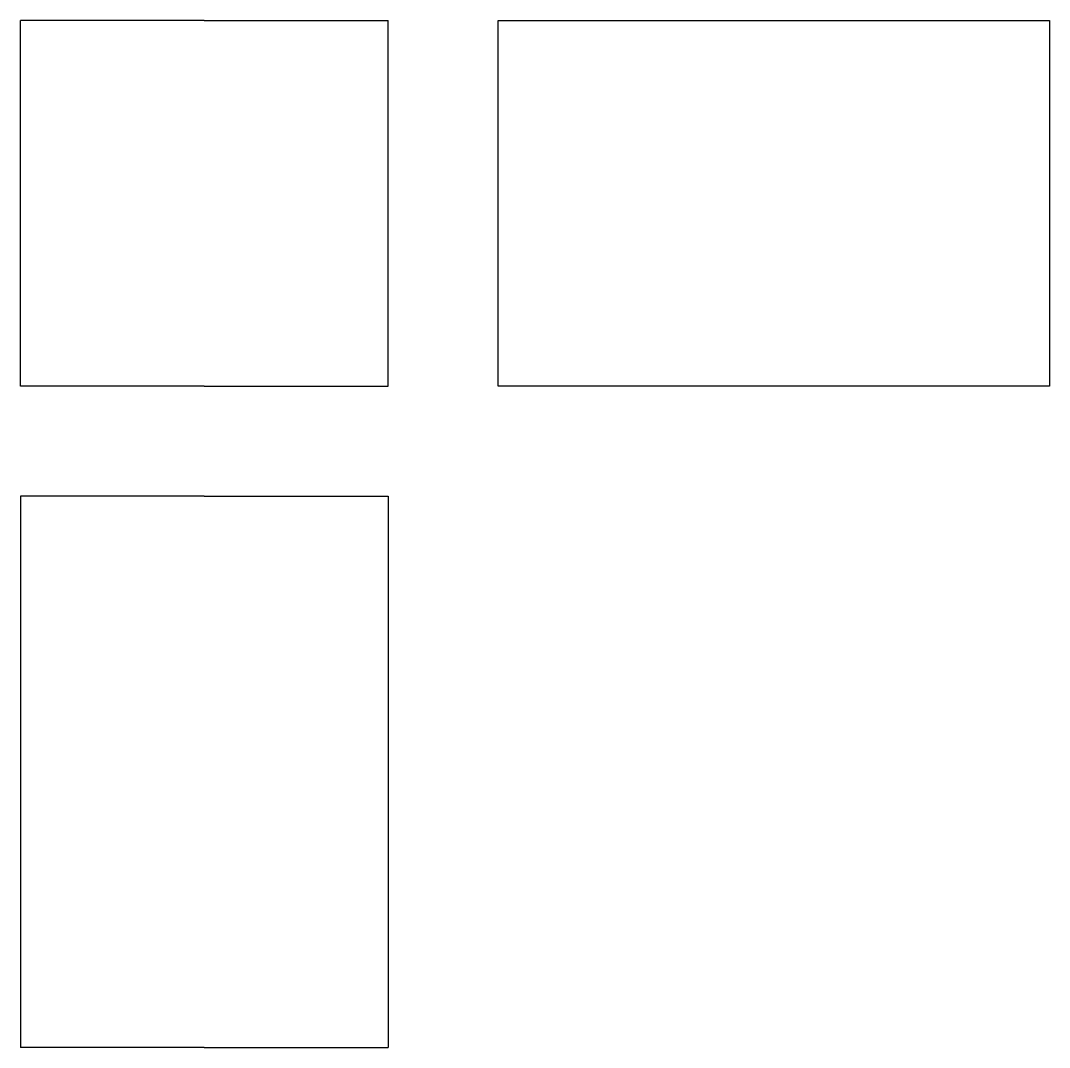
# Model space of a CAD drawing. Extents: x 0 to 2.8, y 0 to 2.79.
import ezdxf

# ---------------------------------------------------------------- set-up
doc = ezdxf.new("R2010")
doc.units = 0
for name, color, linetype in [('FRONT', 7, 'CONTINUOUS'), ('LEFT', 7, 'CONTINUOUS'), ('TOP', 7, 'CONTINUOUS')]:
    doc.layers.add(name, color=color, linetype=linetype)

msp = doc.modelspace()

# ---------------------------------------------------------------- linework, layer by layer
at = {"layer": 'FRONT'}
for p, q in [((0, 1.8), (0, 2.794737)), ((0.5, 2.794737), (0, 2.794737)), ((0.5, 2.794737), (1, 2.794737)), ((1, 1.8), (1, 2.794737)), ((0.5, 1.8), (0, 1.8)), ((0.5, 1.8), (1, 1.8))]:
    msp.add_line(p, q, dxfattribs=at)
at = {"layer": 'LEFT'}
for p, q in [((1.3, 1.8), (1.3, 2.794737)), ((1.3, 2.794737), (2.8, 2.794737)), ((2.8, 2.794737), (2.8, 1.8)), ((2.8, 1.8), (1.3, 1.8))]:
    msp.add_line(p, q, dxfattribs=at)
at = {"layer": 'TOP'}
for p, q in [((0.5, 1.5), (0, 1.5)), ((0, 1.5), (0, 0)), ((0.5, 1.5), (1, 1.5)), ((1, 1.5), (1, 0)), ((0.5, 0), (0, 0)), ((0.5, 0), (1, 0))]:
    msp.add_line(p, q, dxfattribs=at)

doc.saveas('drawing.dxf')
